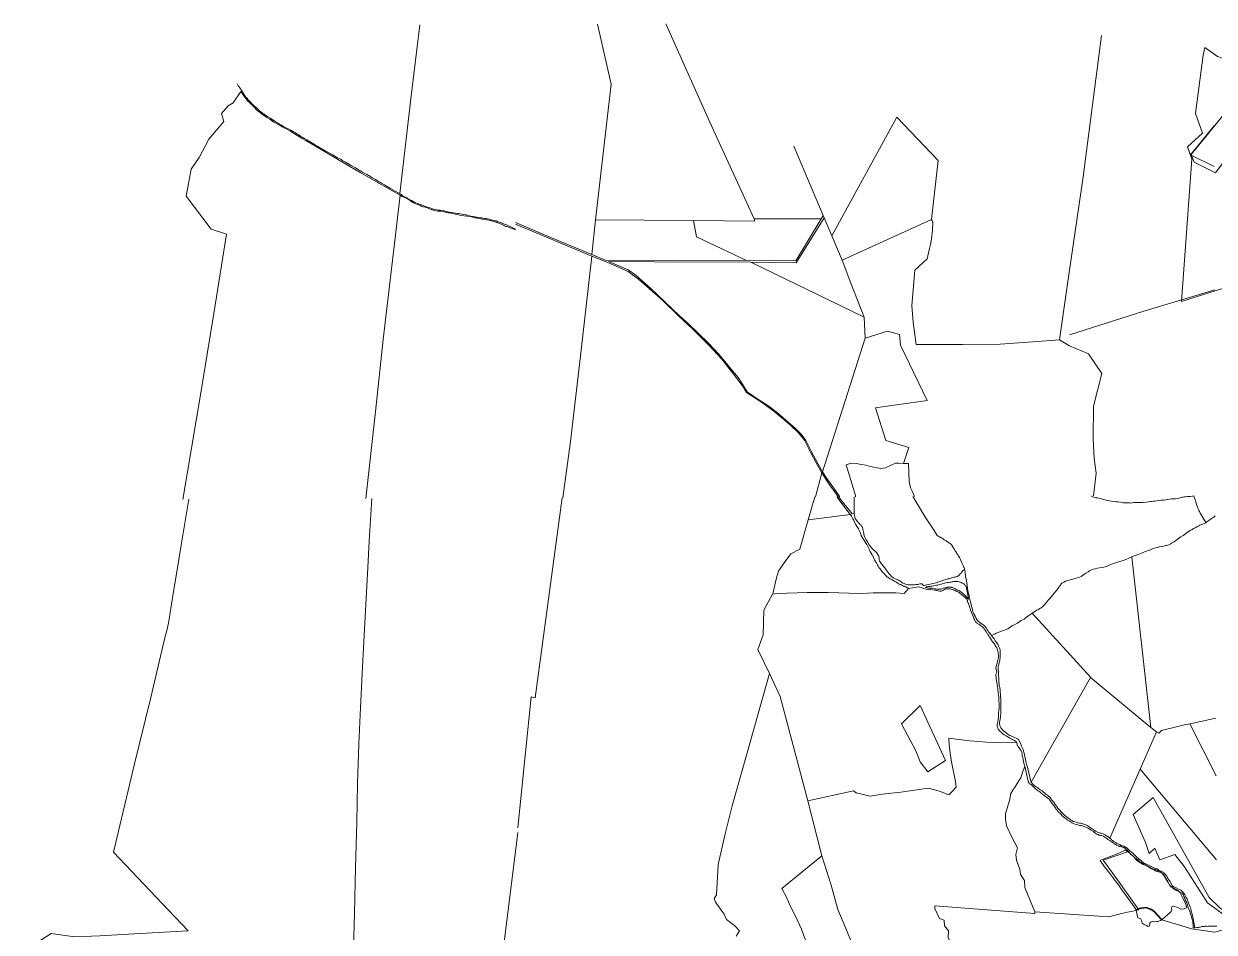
# Model space of a CAD drawing. Header units: millimetres. Extents: x 3522 to 28992, y 3906 to 26953.
# Drawn here: x 4374 to 15962, y 18112 to 26953 of the extents above; entities that cross this region are included whole.
import ezdxf

# ---------------------------------------------------------------- set-up
doc = ezdxf.new("R2010")
doc.units = ezdxf.units.MM
for name, color, linetype in [('-2', 1, 'Continuous'), ('-3', 7, 'Continuous'), ('2', 7, 'Continuous'), ('3', 7, 'Continuous'), ('CVL_CUADCON_TIT', 1, 'Continuous')]:
    doc.layers.add(name, color=color, linetype=linetype)

msp = doc.modelspace()

# ---------------------------------------------------------------- linework, layer by layer
at = {"layer": '-2', "color": 1, "linetype": 'ByBlock', "lineweight": 0}
for p, q in [((12871.391, 26044.81), (12241.372, 24890.674)), ((11869.59, 25761.808), (12157.143, 25086.546)), ((9940.273, 25044.142), (9904.514, 24706.431)), ((11484.988, 25055.755), (11491.864, 25033.398)), ((12157.143, 25086.546), (12137.111, 25054.267)), ((12166.812, 25065.714), (12157.143, 25086.546)), ((13210.272, 25047.883), (12341.636, 24652.63)), ((9161.531, 25003.877), (9901.987, 24692.454)), ((12555.694, 24098.285), (12563.493, 23894.248)), ((14457.404, 23876.287), (14554.46, 23818.904)), ((12143.879, 22581.395), (12079.936, 22348.637)), ((12008.453, 22124.886), (12072.844, 22348.609)), ((12457.258, 22350.156), (12456.892, 22191.615)), ((12008.608, 22125.425), (12421.336, 22176.911)), ((15346.1, 20103.917), (15160.381, 21763.996)), ((14759.88, 20590.613), (14191.156, 21216.01)), ((14759.223, 20591.158), (14181.165, 19573.052)), ((15345.412, 20104.441), (14759.223, 20591.158)), ((12006.093, 19389.881), (11738.151, 20406.109)), ((15727.053, 20140.489), (15978.921, 20195.182)), ((15241.196, 19698.24), (15399.465, 20063.264)), ((15399.465, 20063.264), (15345.412, 20104.441)), ((15726.459, 20140.376), (15981.243, 19633.197)), ((14945.471, 19028.578), (15241.29, 19698.453)), ((15984.622, 18815.486), (15241.594, 19699.159)), ((12142.686, 18855.369), (12006.093, 19389.881))]:
    msp.add_line(p, q, dxfattribs=at)
for points in [[(8033.287, 25300.05), (8140.494, 26223.808), (8228.681, 26943.193)], [(9959.833, 26949.969), (10093.243, 26363.991), (9940.273, 25044.142)], [(10624.52, 26952.652), (11051.182, 25996.993), (11484.988, 25055.755)], [(14864.379, 26838.988), (14685.049, 25462.718), (14530.837, 24398.49), (14457.404, 23876.287)], [(6449.686, 26367.02), (6461.742, 26349.592), (6469.945, 26338.483), (6477.12, 26329.144), (6484.295, 26319.804), (6493.524, 26307.18), (6499.944, 26296.818), (6506.887, 26284.429), (6516.141, 26268.248), (6517.686, 26265.213), (6522.057, 26257.374), (6532.822, 26242.984), (6538.449, 26237.188), (6543.31, 26231.894), (6549.962, 26224.583), (6556.111, 26216.759), (6560.981, 26210.195), (6571.978, 26198.855), (6578.12, 26192.047), (6583.236, 26186.501), (6587.583, 26182.219), (6599.867, 26168.35), (6602.424, 26165.831), (6602.424, 26165.831), (6609.57, 26160.555), (6617.738, 26154.272), (6636.895, 26137.92), (6647.121, 26127.844), (6660.16, 26114.997), (6671.919, 26103.663), (6678.053, 26097.871), (6693.104, 26087.581), (6702.038, 26080.797), (6709.436, 26075.778), (6719.645, 26068.242), (6753.565, 26046.423), (6774.224, 26032.877), (6781.622, 26027.858), (6793.867, 26019.576), (6798.458, 26016.566), (6801.775, 26014.307), (6803.811, 26013.562), (6818.855, 26004.288), (6825.747, 25999.011), (6837.986, 25991.491), (6856.101, 25978.94), (6864.251, 25975.198), (6873.939, 25969.435), (6881.584, 25965.434), (6903.005, 25951.895), (6914.717, 25947.165), (6920.835, 25943.66), (6941.219, 25933.16), (6973.063, 25917.674), (6983.511, 25912.172), (6991.159, 25907.663), (7000.343, 25901.389), (7014.1, 25894.644), (7019.718, 25890.118), (7031.451, 25882.341), (7043.438, 25874.566), (7057.717, 25865.793), (7065.365, 25861.284), (7071.235, 25857.014), (7096.716, 25843.762), (7106.673, 25835.97), (7129.621, 25821.935), (7140.319, 25816.943), (7152.555, 25809.932), (7168.613, 25800.92), (7168.868, 25800.668), (7179.066, 25794.656), (7189.786, 25786.616), (7199.479, 25780.092), (7216.815, 25769.821), (7232.873, 25760.809), (7250.991, 25747.75), (7308.073, 25717.487), (7327.183, 25707.738), (7363.883, 25687.72), (7380.965, 25677.447), (7386.323, 25673.681), (7427.117, 25649.125), (7444.176, 25642.154), (7458.956, 25634.401), (7480.894, 25619.596), (7492.113, 25612.83), (7506.642, 25604.568), (7554.054, 25577.526), (7579.791, 25564.022), (7601.724, 25549.979), (7617.517, 25542.489), (7633.073, 25532.711), (7645.572, 25524.432), (7672.868, 25505.861), (7681.018, 25502.118), (7694.511, 25496.895), (7708.525, 25489.645), (7729.689, 25476.611), (7737.593, 25471.85), (7751.354, 25464.597), (7766.148, 25454.813), (7797.232, 25439.067), (7831.168, 25414.962), (7838.301, 25411.465), (7856.136, 25402.468), (7883.679, 25384.915), (7893.627, 25378.393), (7944.098, 25349.598), (7990.228, 25324.324), (8031.267, 25301.04)], [(5923.404, 22324.612), (6095.463, 23341.504), (6225.146, 24133.596), (6345.826, 24906.561), (6197.486, 24953.343), (5954.268, 25275.966), (6001.646, 25539.523), (6081.331, 25650.935), (6173.991, 25830.025), (6321.784, 26002.966), (6297.365, 26081.002), (6364.38, 26153.444), (6412.899, 26185.091), (6485.996, 26294.671)], [(8032.153, 25289.585), (7950.052, 25333.39), (7648.996, 25506.933), (7445.05, 25626.412), (7212.037, 25763.431), (7113.14, 25819.004), (7090.944, 25834.316), (7057.309, 25851.819), (7018.295, 25875.881), (6996.609, 25890.943), (6963.21, 25910.988), (6928.805, 25929.501), (6895.17, 25947.003), (6859.986, 25968.05), (6844.695, 25976.306), (6809.02, 25995.062), (6785.288, 26012.139), (6769.715, 26024.457), (6740.645, 26042.505), (6712.094, 26059.034), (6683.003, 26080.131), (6673.554, 26087.927), (6659.008, 26098.476), (6642.145, 26113.577), (6616.311, 26140.798), (6598.153, 26159.445), (6591.765, 26165.234), (6586.911, 26169.512), (6570.801, 26185.89), (6555.206, 26201.256), (6540.084, 26221.453), (6523.959, 26239.863), (6510.88, 26258.298), (6501.898, 26271.94), (6485.45, 26295.523)], [(12871.391, 26044.81), (13275.278, 25623.951), (13210.272, 25047.883)], [(7704.887, 22331.37), (7798.786, 23181.069), (7873.751, 23879.371), (7982.036, 24815.69), (8037.294, 25285.856)], [(8031.267, 25301.04), (8045.534, 25294.046), (8050.389, 25289.514), (8061.385, 25278.428), (8072.086, 25272.928), (8088.645, 25264.937), (8102.913, 25257.688), (8120.268, 25244.877), (8135.535, 25239.923), (8148.025, 25232.914), (8152.862, 25230.922), (8159.747, 25226.66), (8179.377, 25215.138), (8191.336, 25211.427), (8207.629, 25204.957), (8224.688, 25197.986), (8246.835, 25189.533), (8263.129, 25183.063), (8273.57, 25178.577), (8288.833, 25174.131), (8302.578, 25169.165), (8319.372, 25163.715), (8342.273, 25156.284), (8374.589, 25145.883), (8400.007, 25141.521), (8412.709, 25140.356), (8425.661, 25139.701), (8448.793, 25135.575), (8466.084, 25131.654), (8474.724, 25130.455), (8484.655, 25126.219), (8498.135, 25122.774), (8516.697, 25118.61), (8574.886, 25111.217), (8595.728, 25107.833), (8608.694, 25105.146), (8637.159, 25100.81), (8653.17, 25098.402), (8673.509, 25094.252), (8682.662, 25092.296), (8688.769, 25090.314), (8710.646, 25084.145), (8727.174, 25080.471), (8743.946, 25078.07), (8801.64, 25068.895), (8820.703, 25065.751), (8831.626, 25064.825), (8862.894, 25058.988), (8874.586, 25057.052), (8903.063, 25050.938), (8917.83, 25044.963), (8921.899, 25043.981), (8926.979, 25043.515), (8946.559, 25039.105), (8947.828, 25039.115), (8962.579, 25035.427), (8966.898, 25034.955), (8970.71, 25034.478), (8988.031, 25026.239), (9013.221, 25018.319), (9020.599, 25016.094), (9023.654, 25014.849), (9059.295, 25000.919), (9074.057, 24995.707), (9161.72, 24955.641)], [(9161.756, 24946.307), (9075.701, 24978.701), (9074.43, 24978.945), (9067.302, 24981.68), (9052.533, 24987.908), (9043.112, 24991.895), (9014.829, 25006.394), (8977.161, 25019.799), (8958.08, 25025.483), (8926.268, 25036.397), (8889.407, 25043.458), (8878.983, 25045.658), (8873.133, 25047.133), (8849.242, 25051), (8837.559, 25051.665), (8819.76, 25055.582), (8802.987, 25057.983), (8787.731, 25061.413), (8778.324, 25063.368), (8768.915, 25065.576), (8763.573, 25067.056), (8740.439, 25071.437), (8719.83, 25077.87), (8685.284, 25080.633), (8657.599, 25082.435), (8629.135, 25086.772), (8609.544, 25092.706), (8590.732, 25096.361), (8573.448, 25099.266), (8555.879, 25106.487), (8512.684, 25111.718), (8503.524, 25114.69), (8492.844, 25117.142), (8476.318, 25120.561), (8454.961, 25124.957), (8432.087, 25128.578), (8401.352, 25130.863), (8350.242, 25142.379), (8331.149, 25149.842), (8316.391, 25154.546), (8301.105, 25162.04), (8280.507, 25166.95), (8262.711, 25170.359), (8247.183, 25176.326), (8233.17, 25183.323), (8218.131, 25191.835), (8204.414, 25192.992), (8186.592, 25200.211), (8162.383, 25212.965), (8138.149, 25229.276), (8118.258, 25241.812), (8088.44, 25258.076), (8079.531, 25261.305), (8066.54, 25267.548), (8056.088, 25273.558), (8041.807, 25282.584), (8032.11, 25289.616)], [(12137.111, 25054.267), (11888.866, 24644.551), (11409.676, 24648.15)], [(11451.844, 24632.414), (11891.422, 24625.749), (12166.812, 25065.714)], [(13210.272, 25047.883), (13217.898, 25039.247), (13222.737, 25023.495), (13220.776, 24943.962), (13211.455, 24859.852), (13200.076, 24805.978), (13191.477, 24766.081), (13168.713, 24663.924), (13048.188, 24554.862), (13019.799, 24210.04), (13033.147, 24048.948), (13062.037, 23830.183), (13515.068, 23830.639), (13877.947, 23834.103), (14198.146, 23857.623), (14457.404, 23876.287)], [(9904.514, 24706.431), (9509.743, 24870.402), (9161.474, 25018.398)], [(9901.987, 24692.454), (9799.7, 23776.896), (9696.881, 22889.035)], [(9901.987, 24692.454), (10060.757, 24628.492), (10256.113, 24543.711), (10359.027, 24467.782), (10594.87, 24258.764), (10751.18, 24105.867)], [(11409.676, 24648.15), (10741.807, 24651.156), (10043.216, 24649.067), (9904.514, 24706.431)], [(10758.03, 24112.223), (10478.969, 24375.089), (10333.09, 24506.647), (10257.37, 24558.195), (10066.333, 24640.692), (10510.733, 24637.586), (11451.844, 24632.414)], [(15967.107, 24364.951), (15266.115, 24154.243), (14554.011, 23927.271)], [(12563.493, 23894.248), (12780.807, 23961.68), (12898.156, 23930.225), (12908.915, 23824.779), (13167.397, 23287.732), (12665.672, 23216.616), (12765.754, 22898.022), (12989.03, 22828.753), (12938.126, 22672.461)], [(14554.46, 23818.904), (14737.621, 23741.232), (14869.841, 23549.447), (14788.101, 23230.265), (14785.589, 22913.913), (14795.156, 22720.803), (14814.327, 22579.787), (14787.651, 22359.532)], [(12469.034, 22348.166), (12469.565, 22360.766), (12379.72, 22660.778), (12426.686, 22675.537), (12477.984, 22673.527), (12527.764, 22664.401), (12570.18, 22656.543), (12616.663, 22642.843), (12663.65, 22633.716), (12715.969, 22626.116), (12761.164, 22632.997), (12818.533, 22657.416), (12858.639, 22676.491), (12893.174, 22677.777), (12938.126, 22672.461)], [(12938.126, 22672.461), (12984.852, 22671.973), (12991.61, 22496.903), (13004.868, 22437.705), (13021.151, 22402.9), (13045.517, 22352.522)], [(13532.566, 21644.624), (13528.004, 21657.325), (13525.469, 21662.913), (13517.356, 21680.441), (13511.017, 21693.143), (13503.917, 21706.353), (13495.298, 21727.945), (13490.99, 21739.375), (13485.92, 21751.06), (13481.355, 21758.936), (13477.552, 21767.319), (13474.509, 21772.654), (13468.421, 21781.8), (13463.094, 21788.66), (13457.767, 21796.283), (13452.188, 21806.19), (13446.354, 21815.083), (13440.521, 21824.483), (13433.419, 21836.169), (13428.601, 21845.569), (13424.543, 21852.174), (13419.47, 21859.288), (13416.934, 21863.861), (13412.115, 21871.737), (13410.086, 21874.785), (13401.461, 21885.711), (13394.102, 21891.811), (13388.012, 21896.894), (13380.144, 21901.725), (13372.022, 21907.063), (13355.527, 21919.01), (13348.167, 21923.84), (13341.568, 21927.654), (13334.461, 21931.722), (13324.056, 21938.84), (13314.412, 21945.449), (13305.528, 21949.519), (13287, 21959.69), (13277.102, 21965.029), (13268.219, 21971.13), (13264.159, 21974.434), (13236.008, 22021.688), (13151.036, 22149.229), (13027.023, 22352.449)], [(15881.055, 22098.295), (15841.158, 22165.634), (15826.957, 22191.801), (15819.095, 22205.265), (15813.009, 22216.189), (15806.924, 22229.145), (15801.602, 22243.624), (15796.533, 22257.34), (15790.198, 22275.629), (15785.129, 22290.107), (15780.571, 22308.395), (15777.532, 22319.317), (15773.731, 22330.747), (15770.943, 22337.351), (15767.647, 22345.226), (15763.848, 22358.18), (15750.898, 22356.919), (15729.566, 22351.093), (15713.316, 22351.105), (15699.605, 22351.114), (15684.116, 22349.855), (15674.467, 22349.1), (15660.501, 22346.317), (15652.375, 22345.053), (15642.47, 22341.758), (15633.075, 22339.733), (15603.109, 22332.644), (15587.112, 22331.131), (15577.971, 22330.63), (15558.674, 22329.881), (15545.47, 22328.113), (15512.205, 22322.295), (15494.175, 22319.261), (15472.592, 22317.244), (15446.693, 22315.992), (15423.587, 22314.993), (15385.75, 22307.401), (15372.8, 22305.886), (15351.471, 22303.108), (15342.329, 22302.352), (15319.984, 22299.828), (15304.24, 22296.792), (15262.852, 22294.281), (15241.017, 22294.551), (15222.481, 22293.802), (15196.329, 22293.312), (15178.047, 22292.563), (15155.193, 22288.77), (15137.675, 22291.067), (15114.062, 22291.084), (15079.786, 22292.378), (15051.859, 22296.206), (15026.979, 22299.017), (15008.7, 22302.077), (14992.198, 22304.374), (14963.508, 22307.442), (14944.468, 22311.01), (14923.904, 22313.564), (14910.956, 22316.113), (14883.793, 22322.734), (14865.516, 22329.35), (14851.809, 22334.438), (14830.484, 22339.024), (14812.966, 22340.814), (14802.558, 22343.614), (14789.103, 22346.671), (14771.587, 22351.762), (14771.59, 22359.468)], [(12421.336, 22176.911), (12432.751, 22162.428), (12437.566, 22147.696), (12443.652, 22136.518), (12449.484, 22125.34), (12459.626, 22104.001), (12469.26, 22083.679), (12472.559, 22080.375), (12477.125, 22074.023), (12488.03, 22055.985), (12498.174, 22038.202), (12511.867, 22010.512), (12518.203, 21993.747), (12526.568, 21974.188), (12536.458, 21955.389), (12545.588, 21940.146), (12566.383, 21903.563), (12573.74, 21894.415), (12580.844, 21885.268), (12597.072, 21853.006), (12605.945, 21834.208), (12613.044, 21817.95), (12632.825, 21783.907), (12638.657, 21772.73), (12641.193, 21767.649), (12644.49, 21761.552), (12647.026, 21757.487), (12658.179, 21730.307), (12663.505, 21721.415), (12669.847, 21713.03), (12673.904, 21705.409), (12679.737, 21693.977), (12684.807, 21682.8), (12689.372, 21674.925), (12697.489, 21662.73), (12706.367, 21651.042), (12712.202, 21644.181), (12716.769, 21639.099), (12724.888, 21630.459), (12729.2, 21623.6), (12731.482, 21619.281), (12737.825, 21612.166), (12750.005, 21601.492), (12756.856, 21594.63), (12762.945, 21587.008), (12767.765, 21580.91), (12773.347, 21575.319), (12776.899, 21571.253), (12783.496, 21565.916), (12800.753, 21552.953), (12807.86, 21549.646), (12814.714, 21546.848), (12823.344, 21543.287), (12830.197, 21539.219), (12839.08, 21533.88), (12847.202, 21529.557), (12854.816, 21525.235), (12864.207, 21520.657), (12873.09, 21514.556), (12880.196, 21510.488), (12885.272, 21506.929), (12891.87, 21502.353), (12896.185, 21500.065), (12905.831, 21496.757), (12911.162, 21494.468), (12916.238, 21491.417), (12922.837, 21488.111), (12927.913, 21485.314), (12937.559, 21480.99), (12943.143, 21478.701), (12948.22, 21476.666), (12952.027, 21475.393), (12959.642, 21472.34), (12963.957, 21470.052), (12966.749, 21468.526), (12970.81, 21466.746), (12974.11, 21465.22), (12978.172, 21463.947), (12986.293, 21458.355)], [(15879.959, 22097.55), (15891.898, 22105.667), (15899.519, 22111.503), (15910.188, 22119.368), (15924.413, 22129.008), (15932.288, 22134.081), (15941.179, 22140.678), (15952.61, 22149.05), (15957.691, 22152.856), (15970.782, 22165.041)], [(11665.923, 21403.76), (11701.609, 21560.323), (11718.405, 21616.687), (11723.24, 21633.698), (11784.743, 21718.981), (11841.667, 21793.094), (11927.264, 21838.745), (12008.453, 22124.886)], [(15160.678, 21764.112), (15220.868, 21786.671), (15253.632, 21801.885), (15300.363, 21820.39), (15321.696, 21827.74), (15349.124, 21837.625), (15369.441, 21844.721), (15391.028, 21851.563), (15408.805, 21857.137), (15430.39, 21861.693), (15451.974, 21865.995), (15471.02, 21870.553), (15488.289, 21874.858), (15496.669, 21877.137), (15508.35, 21879.923), (15521.302, 21883.469), (15539.082, 21893.106), (15547.465, 21899.195), (15571.34, 21910.86), (15587.345, 21925.324), (15614.018, 21944.605), (15637.895, 21958.556), (15661.264, 21973.268), (15683.872, 21989.505), (15702.417, 22004.475), (15728.58, 22020.201), (15746.868, 22030.601), (15761.347, 22039.732), (15777.857, 22048.863), (15792.843, 22057.233), (15811.384, 22066.87), (15821.798, 22071.942), (15838.306, 22078.533), (15851.259, 22084.11), (15864.72, 22089.942), (15879.959, 22097.55)], [(14190.755, 21215.736), (14236.88, 21246.96), (14252.879, 21252.789), (14266.088, 21261.414), (14279.297, 21270.293), (14294.032, 21281.964), (14308.514, 21296.175), (14326.302, 21318.002), (14335.704, 21329.169), (14346.885, 21342.875), (14360.861, 21360.133), (14374.329, 21375.869), (14387.542, 21390.842), (14408.377, 21413.429), (14424.641, 21434.241), (14439.381, 21454.039), (14451.324, 21468.505), (14461.999, 21484.75), (14473.69, 21501.757), (14479.28, 21507.594), (14496.808, 21519.263), (14513.318, 21528.647), (14532.619, 21535.744), (14548.364, 21539.289), (14573.504, 21544.858), (14608.294, 21553.214), (14649.944, 21566.898), (14667.977, 21575.266), (14690.585, 21591.502), (14712.177, 21606.724), (14735.037, 21619.405), (14749.007, 21627.776), (14768.058, 21638.682), (14785.073, 21644.257), (14803.358, 21649.831), (14825.705, 21654.895), (14862.271, 21661.218), (14887.156, 21665.264), (14912.806, 21672.61), (14932.362, 21680.723), (14963.602, 21695.176), (15012.362, 21710.633), (15042.582, 21719.754), (15074.582, 21730.651), (15101.756, 21740.79), (15131.471, 21752.705), (15160.678, 21764.112)], [(13532.878, 21641.481), (13517.831, 21631.683), (13517.323, 21631.43), (13509.446, 21623.309), (13502.584, 21613.156), (13497.756, 21607.826), (13491.405, 21602.498), (13475.143, 21584.733), (13471.078, 21580.672), (13462.441, 21575.092), (13460.156, 21574.078), (13454.06, 21571.796), (13445.68, 21569.263), (13435.777, 21568.254), (13429.174, 21566.735), (13418.002, 21565.219), (13398.953, 21556.852), (13389.557, 21554.573), (13379.653, 21552.294), (13375.845, 21552.297), (13370.259, 21551.793), (13366.958, 21551.795), (13339.275, 21540.387), (13321.752, 21535.828), (13309.054, 21531.012), (13294.832, 21526.705), (13281.372, 21522.397), (13254.706, 21513.02), (13224.74, 21504.914), (13197.06, 21498.839), (13166.333, 21492.004), (13139.416, 21487.452)], [(13793.904, 20999.671), (13785.281, 21013.39), (13777.416, 21023.045), (13766.254, 21036.766), (13757.629, 21049.47), (13750.021, 21061.918), (13741.904, 21073.86), (13729.981, 21089.359), (13714.502, 21102.829), (13700.29, 21112.996), (13685.063, 21122.911), (13674.405, 21131.553), (13665.016, 21140.193), (13655.882, 21149.596), (13644.468, 21166.364), (13637.114, 21180.844), (13633.058, 21190.497), (13631.029, 21194.054), (13622.153, 21209.297), (13616.576, 21223.014), (13613.536, 21232.666), (13608.976, 21248.16), (13606.444, 21258.573), (13605.431, 21262.383), (13598.335, 21281.688), (13595.553, 21297.943), (13592.263, 21313.944), (13588.973, 21329.437), (13584.922, 21346.962), (13581.631, 21361.439), (13578.341, 21376.424), (13575.557, 21389.632), (13573.785, 21397.251), (13564.923, 21433.826), (13558.103, 21486.905), (13549.502, 21532.622), (13542.419, 21572.75), (13537.116, 21614.401), (13536.613, 21621.512), (13534.84, 21628.37), (13533.575, 21634.466), (13532.566, 21644.624)], [(11661.64, 21403.412), (11708.107, 21407.188), (12001.372, 21416.887), (12138.482, 21419.585), (12205.765, 21418.268), (12308.847, 21413.879), (12501.303, 21408.412), (12588.139, 21410.383), (12642.224, 21414.662), (12719.157, 21415.37), (12863.881, 21413.746), (12944.365, 21408.103), (12986.293, 21458.355)], [(12986.293, 21458.355), (13083.549, 21474.539), (13168.588, 21447.562), (13180.774, 21445.268), (13193.47, 21445.767), (13204.388, 21445.759), (13238.662, 21442.18), (13247.04, 21440.65), (13259.226, 21438.864), (13267.603, 21436.573), (13274.203, 21434.283), (13287.151, 21432.242), (13293.751, 21430.46), (13299.591, 21429.948), (13306.447, 21430.959), (13313.051, 21434.256), (13320.671, 21439.075), (13330.323, 21444.909), (13339.975, 21449.728), (13348.864, 21452.769), (13354.45, 21453.781), (13363.084, 21454.79), (13374.255, 21454.275), (13393.297, 21452.484), (13402.435, 21449.938), (13412.336, 21447.645), (13420.967, 21444.846), (13428.582, 21442.555), (13438.989, 21437.215), (13444.319, 21434.672), (13449.142, 21432.891), (13453.203, 21430.856), (13457.011, 21429.584), (13461.072, 21428.311), (13467.418, 21424.752), (13474.524, 21419.922), (13478.838, 21417.125), (13484.421, 21412.043), (13487.974, 21409.501), (13499.14, 21401.366), (13503.454, 21397.808), (13508.783, 21393.741), (13514.62, 21389.166), (13519.441, 21384.846), (13525.278, 21380.525), (13530.353, 21376.204), (13535.682, 21371.883), (13541.264, 21365.531), (13544.054, 21362.227), (13549.13, 21359.43), (13552.937, 21356.38), (13555.726, 21350.538), (13558.006, 21343.679), (13559.273, 21338.854), (13560.285, 21333.52), (13561.551, 21329.202), (13564.085, 21322.09), (13566.621, 21317.009), (13579.801, 21283.479), (13579.801, 21283.479), (13582.331, 21270.272), (13585.118, 21260.874), (13589.932, 21245.634), (13599.311, 21222.264), (13608.944, 21200.418), (13616.042, 21183.145), (13622.885, 21165.871), (13627.956, 21154.948), (13633.533, 21141.993), (13637.085, 21137.927), (13642.158, 21130.559), (13649.009, 21123.952), (13657.384, 21118.105), (13661.19, 21114.293), (13670.581, 21109.208), (13680.225, 21103.36), (13685.047, 21099.802), (13700.019, 21088.11), (13709.155, 21081.247), (13712.454, 21077.943), (13718.035, 21070.321), (13722.093, 21064.223), (13733.256, 21051.01), (13736.552, 21044.913), (13744.67, 21033.48), (13749.995, 21024.588), (13756.59, 21013.918), (13757.604, 21012.14), (13762.17, 21005.28), (13766.988, 20996.134), (13773.075, 20987.242), (13780.686, 20977.079), (13784.998, 20970.727), (13793.874, 20955.484), (13797.932, 20948.625), (13810.109, 20932.872), (13811.884, 20930.585), (13822.539, 20917.118), (13827.357, 20907.973), (13836.234, 20893.745), (13844.856, 20878.249), (13852.969, 20860.721), (13856.769, 20847.767), (13858.792, 20834.814), (13860.308, 20824.909), (13861.822, 20809.925), (13862.321, 20797.735), (13863.078, 20790.37), (13859.509, 20768.533), (13857.473, 20762.186), (13853.911, 20751.523), (13848.055, 20727.91), (13842.712, 20710.391), (13840.421, 20701.759), (13838.637, 20693.126), (13837.867, 20679.921), (13841.159, 20667.475), (13843.693, 20660.617), (13845.459, 20643.094), (13839.609, 20628.369), (13837.825, 20617.704), (13838.316, 20594.087), (13840.843, 20576.309), (13842.356, 20559.801), (13845.644, 20541.007), (13848.426, 20525.006), (13853.997, 20503.163), (13856.518, 20475.989), (13857.526, 20465.576), (13860.049, 20441.958), (13861.306, 20422.911), (13865.099, 20399.545), (13866.106, 20388.117), (13866.861, 20376.942), (13866.846, 20356.119), (13868.104, 20338.85), (13869.363, 20322.342), (13868.845, 20308.375), (13867.31, 20291.108), (13866.534, 20269.777), (13863.474, 20250.225), (13861.432, 20234.482), (13861.424, 20221.785), (13861.92, 20205.786), (13860.387, 20191.312), (13857.838, 20176.839), (13855.036, 20162.366), (13852.997, 20151.193), (13851.468, 20143.83), (13848.922, 20132.658), (13847.901, 20125.294), (13848.15, 20117.168), (13851.952, 20107.261), (13854.741, 20101.673), (13860.318, 20089.225), (13862.599, 20083.637), (13870.718, 20074.235), (13879.6, 20066.865), (13887.719, 20058.733), (13904.467, 20043.738), (13908.527, 20040.942), (13915.379, 20035.35), (13919.185, 20031.792), (13930.861, 20026.197), (13938.475, 20021.875), (13946.85, 20016.536), (13952.687, 20012.469), (13964.362, 20005.35), (13971.722, 20000.774), (13978.321, 19997.468), (13986.697, 19993.145), (13991.012, 19991.111), (13994.565, 19988.569), (13998.626, 19986.28), (14000.656, 19984.755), (14007.509, 19981.449), (14013.347, 19978.906), (14018.424, 19976.87), (14022.232, 19975.344), (14027.561, 19971.785), (14030.099, 19970.26), (14032.129, 19967.973), (14041.223, 19955.022)], [(13152.86, 21467.127), (13161.75, 21472.707), (13168.606, 21473.718), (13182.826, 21475.994), (13195.776, 21477.254), (13206.187, 21479.025), (13216.599, 21480.795), (13231.073, 21483.071), (13244.531, 21485.601), (13259.514, 21488.638), (13271.703, 21490.915), (13290.494, 21495.219), (13306.748, 21500.794), (13319.445, 21504.086), (13335.952, 21508.646), (13350.935, 21512.445), (13364.14, 21514.975), (13376.836, 21516.998), (13391.056, 21518.257), (13401.975, 21519.52), (13411.371, 21521.799), (13417.973, 21523.064), (13428.13, 21524.326), (13440.319, 21526.349), (13449.459, 21525.327), (13467.739, 21524.045), (13478.401, 21520.99), (13485.255, 21519.461), (13493.378, 21517.17), (13503.278, 21513.862), (13509.624, 21510.556), (13519.523, 21505.724), (13523.33, 21503.182), (13530.688, 21496.574), (13535.001, 21490.731), (13540.076, 21486.41), (13543.881, 21481.075), (13547.685, 21475.231), (13549.459, 21470.405), (13550.218, 21466.087), (13551.734, 21454.913), (13556.796, 21430.53), (13562.357, 21394.974), (13567.421, 21373.639), (13569.947, 21354.083), (13558.021, 21365.265), (13550.157, 21376.19), (13543.561, 21383.305), (13535.441, 21391.183), (13528.59, 21397.537), (13519.709, 21405.669), (13508.036, 21416.089), (13487.48, 21431.34), (13476.82, 21436.427), (13467.428, 21440.75), (13454.738, 21448.124), (13447.632, 21451.938), (13435.956, 21458.041), (13428.088, 21461.855), (13422.249, 21463.891), (13415.649, 21465.927), (13406.256, 21467.965), (13400.671, 21468.731), (13395.593, 21469.75), (13386.453, 21470.011), (13381.375, 21470.522), (13375.282, 21470.78), (13373.758, 21470.782), (13370.203, 21470.022), (13363.347, 21468.757), (13359.792, 21468.252), (13354.967, 21466.731), (13350.141, 21464.449), (13339.73, 21462.425), (13325.001, 21459.642), (13318.397, 21456.091), (13311.286, 21453.811), (13302.906, 21451.785), (13293.256, 21449.506), (13287.417, 21449.51), (13277.26, 21449.517), (13272.437, 21450.537), (13266.344, 21451.303), (13260.504, 21451.815), (13250.858, 21454.361), (13246.288, 21454.364), (13236.385, 21454.371), (13220.393, 21459.207), (13214.045, 21458.958), (13205.667, 21459.979), (13195.003, 21460.748), (13185.863, 21461.263), (13179.769, 21461.013), (13170.884, 21462.543), (13163.522, 21464.58), (13159.461, 21466.36), (13152.86, 21467.127)], [(11521.119, 20862.857), (11570.98, 21004.525), (11579.015, 21247.038), (11661.64, 21403.412)], [(14191.156, 21216.01), (14135.017, 21177.703), (14111.646, 21159.435), (14082.945, 21145.488), (14060.59, 21128.743), (14046.365, 21118.088), (14034.935, 21112.001), (14021.22, 21105.662), (14009.282, 21100.083), (13997.854, 21095.52), (13989.725, 21090.447), (13975.246, 21080.299), (13963.815, 21072.435), (13953.654, 21065.839), (13942.479, 21061.276), (13929.527, 21055.952), (13915.558, 21049.867), (13900.066, 21044.037), (13886.352, 21039.222), (13875.177, 21034.405), (13867.05, 21031.617), (13853.843, 21026.547), (13840.891, 21021.223), (13830.223, 21015.644), (13793.561, 21000.217)], [(14181.663, 19571.203), (14157.603, 19660.61), (14149.752, 19690.581), (14143.17, 19719.027), (14136.08, 19747.22), (14129.751, 19774.651), (14124.433, 19795.986), (14120.386, 19817.575), (14115.578, 19841.703), (14109.753, 19863.546), (14102.913, 19886.66), (14098.35, 19897.583), (14093.28, 19909.776), (14086.687, 19922.478), (14082.125, 19933.909), (14070.212, 19963.629), (14063.872, 19975.823), (14055.754, 19986.494), (14046.111, 19993.104), (14034.943, 19998.952), (14018.952, 20006.328), (14006.007, 20011.924), (13997.63, 20015.739), (13989.508, 20019.554), (13975.801, 20025.15), (13972.501, 20026.676), (13957.527, 20035.829), (13951.944, 20039.896), (13941.539, 20048.029), (13935.703, 20053.112), (13926.822, 20060.737), (13923.522, 20063.025), (13911.341, 20071.667), (13904.49, 20078.783), (13899.416, 20084.119), (13893.835, 20090.98), (13886.225, 20101.397), (13881.912, 20107.24), (13878.87, 20113.845), (13875.577, 20125.783), (13873.553, 20135.942), (13872.544, 20146.609), (13873.061, 20159.306), (13877.645, 20179.872), (13879.685, 20193.33), (13880.96, 20200.947), (13882.749, 20218.215), (13883.776, 20235.736), (13886.333, 20261.129), (13886.345, 20278.905), (13885.848, 20295.666), (13884.591, 20313.697), (13884.35, 20332.743), (13885.379, 20352.043), (13884.882, 20368.55), (13884.128, 20380.232), (13882.62, 20402.58), (13882.376, 20416.801), (13881.623, 20429.499), (13879.855, 20443.467), (13878.847, 20455.658), (13877.085, 20478.514), (13875.822, 20487.657), (13875.825, 20491.974), (13870.252, 20510.77), (13868.488, 20530.579), (13866.979, 20551.404), (13865.215, 20570.959), (13864.721, 20591.783), (13863.717, 20609.306), (13863.219, 20624.289), (13863.229, 20638.002), (13862.732, 20653.747), (13860.455, 20665.684), (13859.45, 20682.699), (13860.729, 20695.904), (13863.276, 20707.33), (13866.076, 20718.501), (13869.641, 20732.974), (13871.935, 20746.177), (13874.736, 20757.857), (13876.773, 20767.506), (13878.563, 20785.027), (13879.338, 20805.088), (13879.096, 20822.356), (13879.357, 20833.53), (13877.851, 20859.18), (13875.827, 20869.593), (13870.504, 20883.056), (13863.658, 20896.774), (13857.825, 20907.19), (13851.993, 20918.621), (13845.145, 20928.784), (13839.563, 20935.644), (13836.012, 20941.234), (13830.686, 20949.11), (13818.765, 20967.91), (13808.366, 20983.916), (13804.559, 20986.712), (13793.904, 20999.671)], [(11309.505, 18073.146), (11340.772, 18126.961), (11293.073, 18178.291), (11240.794, 18216.42), (11214.656, 18236.246), (11190.315, 18286.544), (11162.159, 18326.688), (11132.734, 18367.34), (11107.623, 18405.957), (11093.934, 18438.472), (11116.05, 18476.548), (11133.516, 18772.384), (11202.017, 19070.216), (11269.231, 19340.876), (11408.705, 19834.451), (11631.663, 20629.149)], [(15399.465, 20063.264), (15423.323, 20049.534), (15447.715, 20075.165), (15593.988, 20111.378), (15668.648, 20129.356), (15727.053, 20140.489)], [(12006.043, 19390.069), (12450.491, 19488.102), (12476.376, 19468.022), (12611.939, 19436.184), (12730.524, 19454.64), (12910.049, 19475.592), (13177.689, 19514.005), (13287.355, 19483.455), (13377.72, 19447.585), (13409.48, 19479.56), (13450.389, 19524.48), (13444.84, 19578.575), (13403.838, 19771.603), (13393.23, 19853.889), (13382.113, 19934.906), (13377.841, 20000.173), (13450.705, 19991.234), (13584.755, 19974.634), (13746.23, 19963.093), (13875.718, 19959.194), (14041.515, 19955.015)], [(14040.522, 19956.02), (14043.287, 19947.649), (14043.286, 19946.633), (14044.043, 19939.776), (14044.042, 19938.507), (14044.038, 19932.666), (14044.29, 19929.872), (14049.873, 19924.789), (14054.44, 19919.961), (14057.737, 19915.134), (14061.543, 19910.306), (14065.094, 19904.971), (14071.182, 19896.332), (14076.254, 19888.203), (14080.82, 19881.851), (14084.625, 19876.007), (14087.414, 19870.419), (14088.679, 19864.069), (14090.198, 19857.973), (14091.971, 19850.608), (14093.987, 19828.005), (14099.307, 19811.495), (14102.342, 19793.462), (14105.374, 19770.859), (14118.292, 19725.647)], [(14216.633, 18308.922), (14120.033, 18546.571), (14114.747, 18614.379), (14095.978, 18643.85), (14076.448, 18674.083), (14070.896, 18725.13), (14037.44, 18811.749), (14029.861, 18869.147), (14047.678, 18932.367), (13994.17, 19029.412), (13941.437, 19147.026), (13931.58, 19213.059), (13929.077, 19266.898), (13968.772, 19394.097), (13975.648, 19423.55), (13980.494, 19455.798), (14001.085, 19493.368), (14023.197, 19526.112), (14043.531, 19558.095), (14065.135, 19591.601), (14079.116, 19615.462), (14095.656, 19668.017), (14118.292, 19725.647)], [(14117.257, 19729.27), (14148.927, 19596.367), (14152.726, 19582.651), (14153.485, 19577.826), (14155.763, 19567.666), (14159.568, 19562.077), (14165.658, 19557.248), (14173.018, 19552.925), (14176.571, 19550.129), (14182.154, 19545.047), (14198.901, 19529.544), (14205.752, 19523.953), (14212.349, 19517.091), (14215.394, 19514.55), (14222.752, 19506.418), (14231.127, 19500.572), (14235.187, 19497.014), (14246.353, 19488.626), (14253.206, 19484.558), (14261.581, 19479.981), (14273.762, 19469.56), (14279.851, 19462.7), (14291.017, 19454.819), (14306.243, 19442.365), (14320.202, 19433.468), (14326.039, 19429.908), (14334.414, 19424.062), (14340.25, 19418.217), (14347.101, 19412.117), (14350.907, 19408.559), (14360.548, 19398.141), (14365.875, 19389.503), (14373.486, 19380.609), (14382.872, 19369.175), (14392.764, 19353.932), (14402.15, 19340.72), (14416.356, 19322.172), (14421.936, 19313.026), (14432.082, 19298.544), (14438.424, 19289.905), (14448.065, 19279.233), (14465.575, 19266.523), (14483.08, 19244.925), (14497.289, 19230.44), (14510.487, 19223.067), (14521.145, 19214.679), (14534.34, 19202.734), (14549.569, 19194.343), (14570.89, 19184.425), (14580.534, 19177.815), (14591.447, 19171.205), (14605.915, 19164.846), (14625.21, 19161.024), (14636.125, 19156.953), (14651.355, 19151.609), (14669.635, 19149.565), (14679.282, 19147.019), (14693.497, 19142.184), (14712.026, 19134.045), (14731.824, 19124.635), (14739.185, 19121.074), (14753.397, 19111.415), (14761.518, 19105.822), (14786.645, 19091.837), (14796.796, 19083.196), (14809.231, 19073.537), (14819.636, 19067.182), (14831.312, 19061.587), (14838.673, 19057.772), (14848.065, 19054.972), (14859.999, 19054.71), (14868.884, 19052.926), (14884.114, 19046.567), (14896.296, 19038.178), (14917.868, 19023.942), (14928.018, 19015.555), (14946.038, 19004.368), (14954.159, 18999.03), (14964.563, 18990.134), (14978.268, 18980.983), (14989.689, 18974.626), (15001.617, 18966.745), (15004.155, 18964.204), (15010.753, 18959.375), (15019.636, 18954.797), (15029.029, 18952.505), (15039.182, 18947.419), (15050.352, 18944.618), (15059.491, 18942.834), (15068.63, 18941.05), (15081.323, 18936.47), (15094.774, 18927.827), (15110.252, 18913.341), (15117.865, 18906.987), (15128.014, 18897.076)], [(14946.561, 19027.731), (14931.843, 19039.169), (14929.812, 19040.44), (14914.585, 19050.609), (14900.88, 19058.745), (14880.32, 19068.917), (14868.898, 19073.496), (14862.805, 19075.278), (14853.412, 19077.316), (14843.511, 19078.846), (14833.103, 19082.155), (14824.981, 19085.462), (14818.381, 19088.768), (14806.96, 19094.871), (14792.241, 19105.801), (14782.597, 19113.172), (14763.563, 19126.136), (14747.066, 19135.798), (14736.915, 19143.169), (14727.018, 19150.541), (14718.642, 19155.372), (14705.443, 19160.206), (14694.274, 19164.277), (14688.181, 19166.313), (14678.534, 19167.335), (14673.203, 19168.862), (14661.271, 19171.664), (14651.116, 19173.449), (14633.346, 19177.525), (14620.907, 19181.85), (14592.984, 19190.25), (14577.754, 19197.625), (14561.765, 19207.032), (14547.807, 19217.2), (14534.103, 19226.859), (14520.654, 19238.296), (14508.473, 19248.717), (14494.77, 19260.154), (14482.083, 19272.606), (14469.398, 19286.582), (14458.234, 19298.525), (14446.056, 19312.755), (14440.729, 19319.361), (14432.61, 19329.271), (14425.76, 19337.148), (14414.6, 19353.408), (14404.963, 19370.684), (14398.114, 19380.084), (14389.995, 19388.47), (14379.847, 19401.175), (14373.76, 19410.321), (14363.614, 19425.565), (14349.91, 19436.24), (14340.267, 19444.119), (14327.578, 19453.524), (14314.636, 19463.945), (14301.441, 19475.382), (14296.873, 19478.432), (14286.214, 19486.312), (14274.285, 19492.923), (14268.449, 19498.006), (14260.582, 19503.345), (14252.462, 19511.477), (14244.341, 19517.323), (14235.459, 19523.17), (14223.53, 19530.543), (14215.918, 19537.659), (14201.2, 19551.128), (14191.051, 19560.785), (14187.499, 19564.597), (14181.663, 19571.203)], [(15771.811, 18154.959), (15770.916, 18172.879), (15762.063, 18222.658), (15759.277, 18233.326), (15755.229, 18253.645), (15749.913, 18277.011), (15744.088, 18298.855), (15739.025, 18321.968), (15733.198, 18341.272), (15728.638, 18355.75), (15722.047, 18372.007), (15716.218, 18387.756), (15710.642, 18402.489), (15704.305, 18417.476), (15698.222, 18433.225), (15687.064, 18453.802), (15680.725, 18465.742), (15676.162, 18477.427), (15667.031, 18491.908), (15660.943, 18499.277), (15651.047, 18509.188), (15638.867, 18519.608), (15631.76, 18523.422), (15620.845, 18527.747), (15615.769, 18530.036), (15591.658, 18544.782), (15584.296, 18547.326), (15576.682, 18551.141), (15570.844, 18553.684), (15564.752, 18556.736), (15562.214, 18558.008), (15559.676, 18560.295), (15554.855, 18563.6), (15553.333, 18565.886), (15549.275, 18572.238), (15546.232, 18578.081), (15543.442, 18582.907), (15539.64, 18592.052), (15532.285, 18604.247), (15523.915, 18617.712), (15517.827, 18625.588), (15514.277, 18632.447), (15510.98, 18638.798), (15505.147, 18649.214), (15499.821, 18657.598), (15494.241, 18665.475), (15487.137, 18674.368), (15481.81, 18680.72), (15473.689, 18687.074), (15470.136, 18689.87), (15465.824, 18695.968), (15458.21, 18700.798), (15446.28, 18705.632), (15436.127, 18710.21), (15423.942, 18714.535), (15406.94, 18727.752), (15388.408, 18733.098), (15369.371, 18741.238), (15353.634, 18749.121), (15341.959, 18755.478), (15330.537, 18760.565), (15322.415, 18764.634), (15308.454, 18769.976), (15301.093, 18773.537), (15294.747, 18775.319), (15286.37, 18779.134), (15280.279, 18782.186), (15272.411, 18787.524), (15264.292, 18795.148), (15250.59, 18808.617), (15242.216, 18816.241), (15230.035, 18825.645), (15223.691, 18830.221), (15215.316, 18837.083), (15211.256, 18840.641), (15209.48, 18841.912), (15202.375, 18848.012), (15191.971, 18857.415), (15182.583, 18866.818), (15165.583, 18883.336), (15152.388, 18895.535), (15144.267, 18902.143), (15134.118, 18911.546), (15124.222, 18921.203), (15114.072, 18929.591), (15098.843, 18938.743), (15091.23, 18944.336), (15083.108, 18948.658), (15073.969, 18950.95), (15064.068, 18952.989), (15058.23, 18954.77), (15057.976, 18955.025), (15053.661, 18957.313), (15043.764, 18964.177), (15022.948, 18971.302), (15010.766, 18978.421), (15004.168, 18984.012), (14997.823, 18988.334), (14985.895, 18996.214), (14971.429, 19004.859), (14967.114, 19008.163), (14961.024, 19013.5), (14946.561, 19027.731)], [(14214.578, 18309.057), (14937.664, 18261.58), (15073.526, 18295.768), (15133.456, 18308.931), (15171.04, 18318.047), (15228.938, 18330.45), (15020.427, 18621.873), (14880.91, 18814.462), (15128.014, 18897.076)], [(15127.26, 18897.813), (15136.892, 18883.864), (15147.802, 18872.175), (15160.49, 18862.008), (15172.924, 18851.588), (15187.897, 18839.896), (15205.407, 18825.917), (15223.679, 18812.445), (15238.142, 18798.468), (15252.354, 18788.808), (15265.043, 18779.657), (15282.046, 18767.709), (15299.052, 18759.825), (15316.566, 18750.671), (15337.124, 18738.975), (15350.321, 18729.824), (15360.728, 18726.261), (15381.541, 18715.073), (15397.277, 18706.682), (15401.085, 18705.155), (15409.209, 18704.642), (15411.748, 18704.132), (15419.871, 18701.079), (15433.578, 18695.483), (15439.67, 18693.193), (15448.3, 18689.124), (15453.884, 18687.088), (15457.691, 18684.546), (15465.051, 18678.7), (15466.572, 18676.16), (15470.378, 18672.602), (15477.226, 18661.169), (15481.793, 18655.579), (15487.88, 18645.671), (15494.726, 18632.969), (15504.871, 18615.694), (15511.465, 18604.261), (15523.635, 18579.366), (15526.932, 18574.285), (15534.543, 18564.883), (15543.932, 18556.751), (15554.843, 18546.585), (15563.724, 18537.945), (15571.337, 18531.591), (15580.221, 18528.029), (15595.703, 18518.876), (15607.379, 18513.535), (15619.054, 18507.432), (15631.744, 18499.551), (15646.719, 18491.922), (15655.6, 18483.028), (15662.195, 18473.373), (15667.264, 18460.165), (15672.589, 18449.495), (15674.617, 18445.177), (15681.208, 18429.681), (15686.021, 18413.933), (15694.644, 18398.69), (15698.445, 18387.26), (15700.976, 18375.577), (15705.026, 18358.052), (15711.109, 18342.049), (15719.479, 18328.838), (15725.308, 18313.089), (15727.083, 18308.771), (15732.911, 18292.26), (15740.002, 18264.829), (15745.574, 18245.017), (15751.657, 18228.252), (15752.667, 18220.379), (15754.937, 18197.269), (15755.946, 18188.126), (15756.702, 18179.745), (15758.218, 18169.078), (15758.977, 18164.253), (15758.716, 18154.095), (15773.951, 18155.1)], [(12122.354, 17820.408), (12071.554, 17821.206), (12026.69, 17935.006), (12000.07, 17994.194), (11963.317, 18086.656), (11943.294, 18139.999), (11881.941, 18275.396), (11834.779, 18370.151), (11801.062, 18447.12), (11751.866, 18537.052), (12142.332, 18856.498)], [(12142.332, 18856.498), (12232.274, 18569.221), (12299.652, 18332.75), (12377.729, 18147.314), (12453.012, 17960.611), (12518.974, 17806.444)], [(13401.881, 18006.928), (13372.717, 18057.738), (13376.825, 18125.539), (13338.265, 18173.816), (13334.24, 18229.433), (13289.563, 18244.701), (13244.181, 18343.772), (13242.422, 18369.929), (14214.822, 18293.828), (14214.578, 18309.065)], [(15772.839, 18155.027), (15790.965, 18159.405), (15808.231, 18159.139), (15816.611, 18161.165), (15825.752, 18161.667), (15836.671, 18163.691), (15844.797, 18165.97), (15851.399, 18166.22), (15862.063, 18166.72), (15869.427, 18167.985), (15872.729, 18169.252), (15887.964, 18170.257), (15890.249, 18170.256), (15899.643, 18168.979), (15907.768, 18169.228), (15928.335, 18170.229), (15935.953, 18172.001), (15955.757, 18171.48), (15987.288, 18170.204)]]:
    msp.add_lwpolyline(points, dxfattribs=at)
at = {"layer": '-3', "color": 1, "linetype": 'ByBlock', "lineweight": 0}
for p, q in [((9940.273, 25044.142), (10894.59, 25038.214)), ((10894.59, 25038.214), (11491.864, 25033.398)), ((11484.988, 25055.755), (12137.111, 25054.267)), ((12241.372, 24890.674), (12166.812, 25065.714)), ((12341.636, 24652.63), (12241.372, 24890.674)), ((11451.844, 24632.414), (12555.694, 24098.285)), ((12563.493, 23894.248), (12150.471, 22592.578)), ((9622.144, 22338.747), (9696.881, 22889.035)), ((12288.661, 22349.478), (12419.898, 22176.732)), ((11631.663, 20629.149), (11521.119, 20862.857)), ((11738.151, 20406.109), (11631.663, 20629.149))]:
    msp.add_line(p, q, dxfattribs=at)
for points in [[(15960.497, 25959.449), (15733.129, 25676.88), (15962.13, 25565.433)], [(10894.59, 25038.214), (10922.664, 24880.432), (11409.676, 24648.15)], [(12555.694, 24098.285), (12425.635, 24429.316), (12341.636, 24652.63)], [(10751.18, 24105.867), (10882.068, 23983.451), (11047.019, 23823.189), (11168.775, 23689.842), (11309.617, 23511.528), (11376.232, 23418.812), (11409.547, 23364.196), (11566.065, 23262.627), (11692.355, 23170.7), (11836.196, 23047.526), (11916.001, 22971.079), (11972.692, 22901.227), (12039.85, 22769.381), (12086.656, 22678.689), (12143.879, 22581.395)], [(10758.03, 24112.223), (10840.121, 24035.776), (10941.275, 23939.772), (11037.599, 23849.356), (11141.054, 23736.075), (11258.246, 23595.357), (11326.886, 23510.011), (11371.891, 23445.236), (11400.884, 23396.208), (11416.396, 23372.076), (11520.576, 23300.213), (11625.516, 23230.129), (11709.881, 23166.642), (11792.221, 23096.039), (11881.677, 23017.817), (11941.407, 22957.623), (11986.917, 22896.66), (12038.305, 22793.519), (12106.981, 22667.263), (12150.471, 22592.578)], [(12143.879, 22581.395), (12188.128, 22509.759), (12233.644, 22442.444), (12267.966, 22397.229), (12302.254, 22349.531)], [(12150.471, 22592.578), (12191.668, 22527.039), (12248.878, 22445.245), (12282.182, 22401.81), (12318.82, 22349.598)], [(9181.777, 19127.247), (9313.623, 20404.247), (9352.462, 20393.046), (9613.529, 22338.714)], [(12457.279, 22188.722), (12437.589, 22182.232), (12304.407, 22349.541)], [(13139.416, 21487.452), (13129.26, 21487.205), (13125.709, 21492.794), (13123.68, 21495.589), (13120.128, 21499.401), (13115.559, 21501.943), (13112.513, 21502.707), (13106.673, 21501.95), (13096.77, 21501.703), (13087.628, 21499.423), (13079.248, 21497.398), (13072.138, 21496.895), (13056.141, 21494.62), (13043.191, 21493.868), (13026.18, 21493.626), (13012.722, 21492.619), (12999.012, 21493.644), (12984.285, 21493.655), (12970.576, 21495.442), (12958.391, 21499.006), (12944.938, 21504.856), (12932.5, 21509.944), (12915.242, 21520.875), (12901.538, 21530.535), (12890.371, 21537.907), (12877.68, 21544.011), (12865.749, 21547.32), (12850.011, 21553.172), (12837.067, 21561.561), (12825.394, 21571.473), (12818.035, 21577.573), (12809.663, 21587.991), (12795.708, 21601.714), (12775.413, 21627.631), (12769.834, 21637.284), (12762.478, 21647.701), (12754.613, 21657.103), (12743.197, 21671.332), (12728.483, 21689.626), (12719.604, 21701.314), (12709.204, 21715.542), (12704.132, 21724.18), (12700.077, 21736.118), (12700.084, 21745.514), (12699.331, 21758.212), (12696.292, 21770.15), (12690.46, 21782.09), (12682.092, 21797.586), (12674.99, 21808.003), (12669.155, 21815.117), (12658.243, 21823.759), (12645.555, 21834.688), (12630.33, 21849.173), (12618.914, 21862.641), (12606.991, 21878.902), (12597.606, 21892.367), (12586.954, 21910.405), (12575.035, 21931.999), (12564.384, 21950.29), (12558.299, 21964.008), (12552.473, 21983.566), (12550.448, 21993.471), (12547.411, 22007.186), (12544.119, 22020.14), (12543.109, 22028.521), (12542.354, 22038.933), (12539.061, 22050.617), (12532.467, 22061.033), (12524.096, 22071.959), (12515.976, 22080.091), (12506.333, 22088.478), (12499.483, 22096.101), (12489.336, 22108.806), (12484.515, 22114.396), (12475.637, 22126.845), (12467.521, 22139.802), (12462.706, 22152.757), (12460.429, 22165.202), (12456.892, 22191.615)]]:
    msp.add_lwpolyline(points, dxfattribs=at)
at = {"color": 1, "linetype": 'ByBlock', "lineweight": 0}
for p, q in [((15702.129, 25753.88), (15733.129, 25676.88)), ((15744.129, 25634.88), (15644.177, 24250.779)), ((15733.129, 25676.88), (15744.129, 25634.88)), ((15644.177, 24250.779), (16177.593, 24417.779))]:
    msp.add_line(p, q, dxfattribs=at)
at = {"color": 1, "linetype": 'ByBlock', "lineweight": 0, "ltscale": 10}
for p, q in [((15000.084, 18867.287), (15077.084, 18901.287)), ((15077.084, 18901.287), (15099.084, 18910.287)), ((15099.084, 18910.287), (15140.084, 18881.287)), ((14851.084, 18810.287), (14888.084, 18825.287)), ((14894.084, 18748.287), (14851.084, 18810.287)), ((14888.084, 18825.287), (14917.084, 18836.287)), ((14917.084, 18836.287), (14969.084, 18856.287)), ((14969.084, 18856.287), (15000.084, 18867.287)), ((15140.084, 18881.287), (15184.084, 18842.287)), ((15184.084, 18842.287), (15209.084, 18811.287)), ((15209.084, 18811.287), (15271.084, 18771.287)), ((14924.084, 18711.287), (14894.084, 18748.287)), ((14946.084, 18684.287), (14924.084, 18711.287)), ((15006.084, 18606.287), (14946.084, 18684.287)), ((15271.084, 18771.287), (15315.084, 18755.287)), ((15315.084, 18755.287), (15366.084, 18730.287)), ((15366.084, 18730.287), (15402.084, 18718.287)), ((15402.084, 18718.287), (15435.084, 18700.287)), ((15435.084, 18700.287), (15453.084, 18688.287)), ((15453.084, 18688.287), (15463.084, 18677.287)), ((15463.084, 18677.287), (15477.084, 18654.287)), ((15030.084, 18573.287), (15006.084, 18606.287)), ((15062.084, 18525.287), (15030.084, 18573.287)), ((15477.084, 18654.287), (15513.084, 18594.287)), ((15513.084, 18594.287), (15538.084, 18553.287)), ((15538.084, 18553.287), (15568.084, 18539.287)), ((15099.084, 18477.287), (15062.084, 18525.287)), ((15149.084, 18405.287), (15099.084, 18477.287)), ((15568.084, 18539.287), (15598.084, 18523.287)), ((15598.084, 18523.287), (15628.084, 18501.287)), ((15628.084, 18501.287), (15644.084, 18469.287)), ((15644.084, 18469.287), (15657.084, 18443.287)), ((15657.084, 18443.287), (15672.084, 18413.287)), ((15199.084, 18335.287), (15149.084, 18405.287)), ((15220.084, 18252.287), (15199.084, 18335.287)), ((15544.084, 18314.287), (15504.084, 18279.287)), ((15551.084, 18330.287), (15544.084, 18314.287)), ((15550.084, 18358.287), (15547.084, 18347.287)), ((15547.084, 18347.287), (15551.084, 18330.287)), ((15557.084, 18363.287), (15550.084, 18358.287)), ((15567.084, 18364.287), (15557.084, 18363.287)), ((15607.084, 18351.287), (15567.084, 18364.287)), ((15637.084, 18335.287), (15607.084, 18351.287)), ((15670.084, 18338.287), (15637.084, 18335.287)), ((15693.084, 18349.287), (15670.084, 18338.287)), ((15672.084, 18413.287), (15687.084, 18380.287)), ((15687.084, 18380.287), (15693.084, 18364.287)), ((15693.084, 18364.287), (15693.084, 18349.287)), ((15245.084, 18246.287), (15220.084, 18252.287)), ((15253.084, 18225.287), (15245.084, 18246.287)), ((15262.084, 18200.287), (15253.084, 18225.287)), ((15282.084, 18187.287), (15262.084, 18200.287)), ((15334.084, 18201.287), (15331.084, 18174.287)), ((15342.084, 18211.287), (15334.084, 18201.287)), ((15362.084, 18215.287), (15342.084, 18211.287)), ((15382.084, 18214.287), (15362.084, 18215.287)), ((15403.084, 18216.287), (15382.084, 18214.287)), ((15415.084, 18216.287), (15403.084, 18216.287)), ((15440.084, 18225.287), (15415.084, 18216.287)), ((15455.084, 18236.287), (15440.084, 18225.287)), ((15489.084, 18266.287), (15455.084, 18236.287)), ((15504.084, 18279.287), (15489.084, 18266.287)), ((15302.084, 18177.287), (15282.084, 18187.287)), ((15319.084, 18168.287), (15302.084, 18177.287)), ((15331.084, 18174.287), (15319.084, 18168.287))]:
    msp.add_line(p, q, dxfattribs=at)
at = {"color": 1, "linetype": 'ByBlock', "lineweight": 0, "flags": 128}
for points in [[(15870.598, 26722.043), (15995.373, 26635.015), (16048.802, 26613.541), (16161.631, 26601.688), (16351.414, 26572.796), (16405.246, 26557.487), (16458.4, 26561.783), (15737.129, 25681.88), (15766.129, 25604.88), (15975.129, 25500.88), (16695.193, 26469.274), (16857.068, 26280.439), (16959.522, 26233.127), (17005.105, 26191.19), (16659.129, 26180.88), (16623.232, 25195.323), (16177.593, 24417.779), (15644.177, 24250.779), (15744.129, 25634.88), (15702.129, 25753.88), (15849.129, 25889.88), (15779.129, 26080.88), (15856.129, 26647.88), (15870.598, 26722.043)], [(17005.105, 26191.19), (16959.522, 26233.127), (16857.068, 26280.439), (16695.193, 26469.274), (15975.129, 25500.88), (15766.129, 25604.88), (15737.129, 25681.88)]]:
    msp.add_lwpolyline(points, dxfattribs=at)
at = {"color": 1, "linetype": 'ByBlock', "lineweight": 0, "ltscale": 10, "flags": 128}
msp.add_lwpolyline([(15644.084, 18469.287), (15628.084, 18501.287), (15598.084, 18523.287), (15568.084, 18539.287), (15538.084, 18553.287), (15513.084, 18594.287), (15477.084, 18654.287), (15463.084, 18677.287), (15453.084, 18688.287), (15435.084, 18700.287), (15402.084, 18718.287), (15366.084, 18730.287), (15315.084, 18755.287), (15271.084, 18771.287), (15209.084, 18811.287), (15184.084, 18842.287), (15140.084, 18881.287), (15099.084, 18910.287), (15077.084, 18901.287), (15000.084, 18867.287), (14969.084, 18856.287), (14917.084, 18836.287), (14888.084, 18825.287), (14851.084, 18810.287), (14894.084, 18748.287), (14924.084, 18711.287), (14946.084, 18684.287), (15006.084, 18606.287), (15030.084, 18573.287), (15062.084, 18525.287), (15099.084, 18477.287), (15149.084, 18405.287), (15199.084, 18335.287), (15220.084, 18252.287), (15245.084, 18246.287), (15253.084, 18225.287), (15262.084, 18200.287), (15282.084, 18187.287), (15302.084, 18177.287), (15319.084, 18168.287), (15331.084, 18174.287), (15334.084, 18201.287), (15342.084, 18211.287), (15362.084, 18215.287), (15382.084, 18214.287), (15403.084, 18216.287), (15415.084, 18216.287), (15440.084, 18225.287), (15455.084, 18236.287), (15489.084, 18266.287), (15504.084, 18279.287), (15544.084, 18314.287), (15551.084, 18330.287), (15547.084, 18347.287), (15550.084, 18358.287), (15557.084, 18363.287), (15567.084, 18364.287), (15607.084, 18351.287), (15637.084, 18335.287), (15670.084, 18338.287), (15693.084, 18349.287), (15693.084, 18364.287), (15687.084, 18380.287), (15672.084, 18413.287), (15657.084, 18443.287)], close=True, dxfattribs=at)
for points in [[(15200.18, 18330.955), (15232.041, 18345.66), (15298.446, 18356.898), (15351.732, 18336.403), (15378.399, 18317.941), (15453.987, 18235.482)], [(15201.053, 18327.503), (15233.084, 18342.287), (15298.084, 18353.287), (15350.084, 18333.287), (15376.084, 18315.287), (15451.147, 18233.4)], [(15201.927, 18324.052), (15234.128, 18338.914), (15297.723, 18349.676), (15348.437, 18330.171), (15373.769, 18312.633), (15448.308, 18231.318)], [(16189.084, 18150.287), (16176.084, 18154.287), (16154.084, 18162.287), (15966.084, 18113.287), (15743.084, 18143.287)]]:
    msp.add_lwpolyline(points, dxfattribs=at)
at = {"color": 1, "linetype": 'ByBlock', "lineweight": 0, "ltscale": 0.5, "flags": 128}
msp.add_lwpolyline([(15451.147, 18233.4), (15743.084, 18143.287)], dxfattribs=at)
at = {"layer": '2', "color": 1, "linetype": 'ByBlock', "lineweight": 0}
for points in [[(4373.884, 17863.373), (4424.007, 17959.529), (4639.926, 18098.345), (4868.611, 18066.059), (5112.498, 18077.895), (5505.583, 18099.252), (5973.519, 18125.5), (5657.628, 18456.118), (5247.248, 18892.149), (5452.83, 19749.105), (5609.673, 20397.695), (5739.516, 20949.695), (5768.622, 21061.044), (5781.302, 21124.447), (5794.827, 21201.833), (5827.597, 21407.737), (5860.789, 21599.925), (5906.616, 21879.907), (5952.286, 22152.011), (5981.167, 22324.831)], [(7760.935, 22331.583), (7737.035, 21917.367), (7721.897, 21661.098), (7696.811, 21180.884), (7671.304, 20693.552), (7647.059, 20227.576), (7634.323, 19941.099), (7623.267, 19559.111), (7615.183, 19183.253), (7603.625, 18738.759), (7593.28, 18298.851), (7583.424, 17943.299), (7578.784, 17722.922)]]:
    msp.add_lwpolyline(points, dxfattribs=at)
at = {"layer": '3', "color": 1, "linetype": 'ByBlock', "lineweight": 0}
msp.add_line((9015.517, 17728.355), (9181.946, 19083.901), dxfattribs=at)
at = {"layer": 'CVL_CUADCON_TIT', "color": 1, "linetype": 'ByBlock', "lineweight": 0, "ltscale": 0.5, "flags": 128}
for points in [[(13099.464, 19771.175), (13175.768, 19673.198), (13345.318, 19784.519), (13100.508, 20318.312), (12918.185, 20141.389), (13056.651, 19878.487), (13099.464, 19771.175)], [(16038.997, 18293.488), (16040.789, 18301.363), (16050.24, 18324.915), (16017.799, 18349.031), (15914.065, 18448.646), (15369.431, 19422.072), (15369.431, 19422.072), (15174.879, 19258.693), (15294.118, 18986.529), (15329.117, 18876.421), (15383.072, 18929.088), (15432.25, 18817.528), (15578.803, 18868.975), (15671.625, 18749.416), (15896.733, 18396.941), (16038.997, 18293.488)]]:
    msp.add_lwpolyline(points, dxfattribs=at)

doc.saveas('drawing.dxf')
